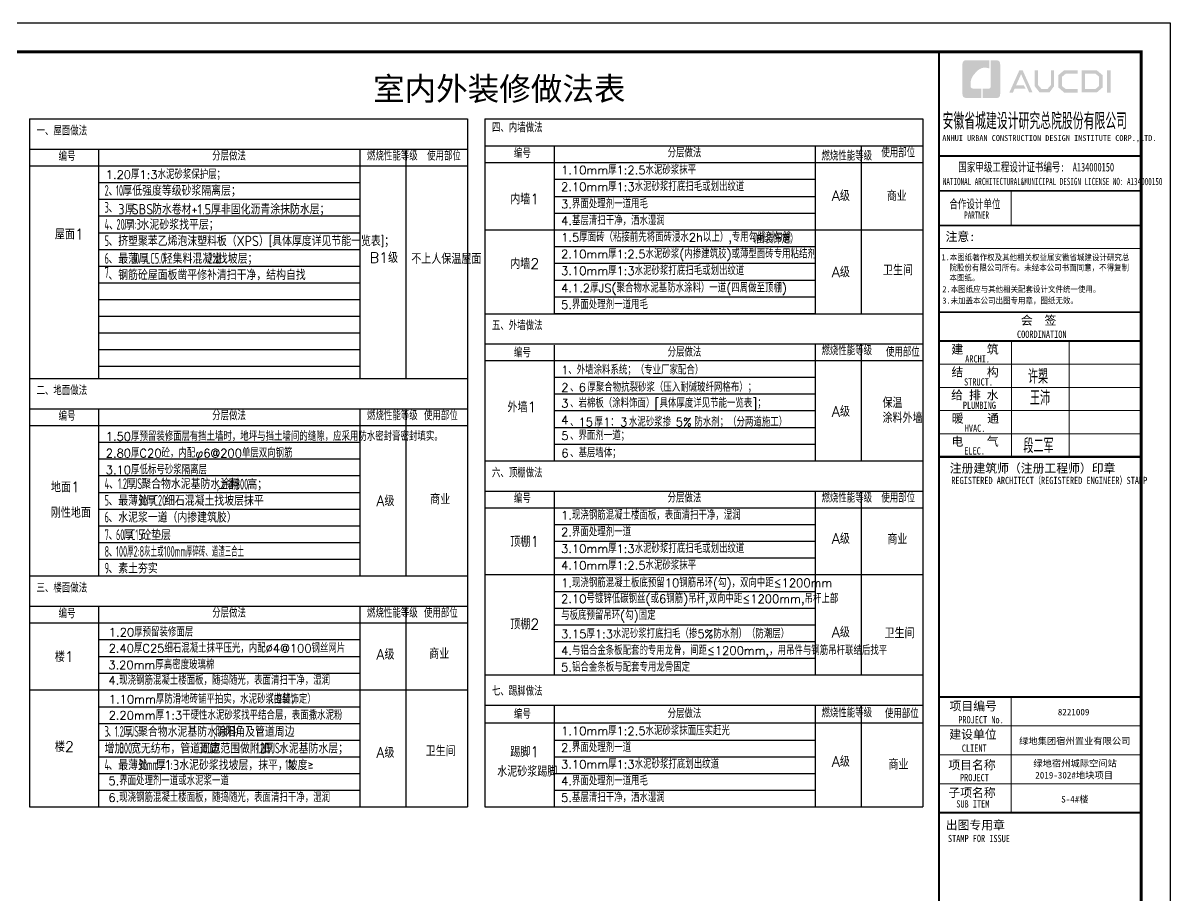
# Model space of a CAD drawing. Extents: x 1188826 to 1909461, y 608442 to 1651179.
# Drawn here: x 1835686 to 1875351, y 1295986 to 1326135 of the extents above; entities that cross this region are included whole.
import ezdxf

# ---------------------------------------------------------------- set-up
doc = ezdxf.new("R2010")
doc.units = 0
doc.header["$LTSCALE"] = 1000
doc.header["$MEASUREMENT"] = 0
for name, color, linetype in [('Defpoint', 7, 'Continuous'), ('HATCH', 27, 'Continuous'), ('PUB_TAB', 7, 'Continuous'), ('图框', 140, 'Continuous'), ('图签文字', 147, 'Continuous')]:
    doc.layers.add(name, color=color, linetype=linetype)
for name, color, linetype, lineweight in [('S-1-TEXT', 7, 'Continuous', 18), ('WALL', 9, 'Continuous', 40), ('图签', 147, 'Continuous', 18)]:
    doc.layers.add(name, color=color, linetype=linetype, lineweight=lineweight)
doc.styles.add('HT', font='simhei.ttf')
doc.styles.get("Standard").update_dxf_attribs({"font": 'gbenor.shx', "bigfont": 'gbcbig.shx'})
doc.styles.add('WMF-宋体1', font='romans.shx', dxfattribs={"bigfont": 'gbcbig.shx'})
doc.styles.add('宋体', font='', dxfattribs={"height": 50})
doc.styles.add('建筑图签-1', font='simhei.ttf', dxfattribs={"width": 0.7})
doc.styles.add('建筑图签-2', font='TXT.shx', dxfattribs={"width": 0.5, "bigfont": 'HZTXT.shx'})
doc.styles.add('黑体', font='simhei.ttf')
doc.styles.get('宋体').set_extended_font_data('SimSun')

# ---------------------------------------------------------------- blocks, each defined once
blk = doc.blocks.new('院标1')
h = blk.add_hatch(color=150)
h.dxf.hatch_style = 1
h.set_gradient(color1=(33, 113, 253), color2=(33, 113, 253), tint=1, name='INVCURVED')
edge = h.paths.add_edge_path()
edge.add_spline(control_points=[(116373, 648379), (116379, 648379), (116382, 648379), (116391, 648379), (116391, 648379), (116391, 648379), (116616, 648379), (116616, 648379), (116616, 648379), (116616, 648379), (116616, 648054), (116616, 648054), (116616, 648054), (116616, 648054), (116108, 648054), (116108, 648054), (116108, 648054), (116028, 648054), (115963, 648111), (115963, 648199), (115963, 648199), (115963, 648199), (115963, 649215), (115963, 649215), (115963, 649215), (115963, 649295), (116018, 649360), (116108, 649360), (116108, 649360), (116108, 649360), (116897, 649360), (116897, 649360), (116897, 649360), (116897, 649360), (116897, 649080), (116897, 649080), (116897, 649080), (116897, 649080), (116566, 649140), (116356, 648859), (116356, 648859), (116245, 648719), (116240, 648545), (116247, 648466), (116247, 648466), (116254, 648386), (116247, 648466), (116247, 648466), (116247, 648466), (116247, 648466), (116258, 648374), (116373, 648379)], knot_values=[0, 0, 0, 0, 0.071429, 0.071429, 0.071429, 0.107143, 0.142857, 0.142857, 0.142857, 0.178571, 0.214286, 0.214286, 0.214286, 0.25, 0.285714, 0.285714, 0.285714, 0.321429, 0.357143, 0.357143, 0.357143, 0.392857, 0.428571, 0.428571, 0.428571, 0.464286, 0.5, 0.5, 0.5, 0.535714, 0.571429, 0.571429, 0.571429, 0.607143, 0.642857, 0.642857, 0.642857, 0.678571, 0.714286, 0.714286, 0.714286, 0.75, 0.785714, 0.785714, 0.785714, 0.821429, 0.857143, 0.857143, 0.857143, 0.928571, 1, 1, 1, 1], degree=3, periodic=0)
h = blk.add_hatch(color=150)
h.dxf.hatch_style = 1
h.set_gradient(color1=(33, 113, 253), color2=(33, 113, 253), tint=1, name='INVCURVED')
edge = h.paths.add_edge_path()
edge.add_spline(control_points=[(117268, 649215), (117268, 649215), (117268, 648199), (117268, 648199), (117268, 648199), (117268, 648114), (117212, 648054), (117123, 648054), (117123, 648054), (117123, 648054), (116663, 648054), (116663, 648054), (116663, 648054), (116663, 648054), (116663, 648379), (116663, 648379), (116663, 648379), (116663, 648379), (116865, 648379), (116865, 648379), (116865, 648379), (116907, 648379), (116941, 648413), (116941, 648455), (116941, 648455), (116941, 648455), (116941, 649360), (116941, 649360), (116941, 649360), (116941, 649360), (117123, 649360), (117123, 649360), (117123, 649360), (117204, 649360), (117268, 649306), (117268, 649215)], knot_values=[0, 0, 0, 0, 0.1, 0.1, 0.1, 0.15, 0.2, 0.2, 0.2, 0.25, 0.3, 0.3, 0.3, 0.35, 0.4, 0.4, 0.4, 0.45, 0.5, 0.5, 0.5, 0.55, 0.6, 0.6, 0.6, 0.65, 0.7, 0.7, 0.7, 0.75, 0.8, 0.8, 0.8, 0.9, 1, 1, 1, 1], degree=3, periodic=0)
blk = doc.blocks.new('1241241231')
at = {"layer": '图框'}
h = blk.add_hatch(color=256, dxfattribs=at)
h.paths.add_polyline_path([(5808, 56758), (5934, 56758), (5934, 55988), (5808, 55988)])
h.paths.add_polyline_path([(5056, 56642), (5056, 56116), (5416, 56116), (5540, 56223), (5540, 56541), (5420, 56642)], flags=16)
h.paths.add_polyline_path([(4938, 56760), (4938, 55998), (5460, 55998), (5659, 56168), (5659, 56596), (5463, 56760)])
h.paths.add_polyline_path([(4795, 56764), (4795, 56648), (4388, 56648), (4255, 56537), (4255, 56218), (4388, 56115), (4797, 56115), (4797, 55993), (4333, 55993), (4131, 56168), (4131, 56596), (4329, 56764)])
h.paths.add_polyline_path([(3312, 56762), (3432, 56762), (3432, 56251), (3546, 56120), (3757, 56120), (3871, 56251), (3871, 56762), (3985, 56762), (3985, 56214), (3821, 55997), (3483, 55997), (3312, 56216)])
h.paths.add_polyline_path([(2780, 56760), (2897, 56760), (3239, 55996), (3123, 55996), (2842, 56630), (2667, 56242), (2938, 56242), (2999, 56127), (2618, 56127), (2559, 55994), (2436, 55994)])
for p, q in [((0, 53800), (7000, 53800)), ((0, 53800), (7000, 53800)), ((0, 52600), (7000, 52600))]:
    blk.add_line(p, q, dxfattribs=at)
for points, const_width in [([(0, 0), (0, 57400)], 70), ([(0, 53800), (7000, 53800)], 60), ([(0, 52600), (7000, 52600)], 60), ([(0, 52600), (7000, 52600)], 60), ([(2500, 52600), (2500, 51400)], 35), ([(0, 51400), (7000, 51400)], 60), ([(0, 51400), (7000, 51400)], 60), ([(0, 50599), (7000, 50599)], 35), ([(8, 48400), (7008, 48400)], 60), ([(8, 47400), (7008, 47400)], 70), ([(8, 47400), (7008, 47400)], 70), ([(2508, 47400), (2508, 43400)], 35), ([(4508, 47400), (4508, 43400)], 35), ([(8, 46600), (7008, 46600)], 35), ([(8, 45800), (7008, 45800)], 35), ([(8, 45000), (7008, 45000)], 35), ([(8, 44200), (7008, 44200)], 35), ([(8, 43400), (7008, 43400)], 70), ([(0, 35100), (7000, 35100)], 70), ([(0, 35100), (7000, 35100)], 70), ([(2500, 31100), (2500, 35100)], 35), ([(0, 34100), (7000, 34100)], 35), ([(0, 33100), (7000, 33100)], 35), ([(0, 32100), (7000, 32100)], 35), ([(7000, 31100), (0, 31100)], 70)]:
    blk.add_lwpolyline(points, dxfattribs=dict(at, const_width=const_width))
blk.add_blockref('院标1', (-115149, -592249))
for s, height, style, width, p in [('ANHUI URBAN CONSTRUCTION DESIGN INSTITUTE CORP.,LTD.', 200, '建筑图签-1', 0.91, (118, 54322)), ('NATIONAL ARCHITECTURAL&MUNICIPAL DESIGN LICENSE NO: A134000150', 250, '建筑图签-1', 0.6, (137, 52795)), ('PARTNER', 250, '建筑图签-1', 0.6, (875, 51634)), ('1.本图纸著作权及其他相关权益属安徽省城建设计研究总', 210, 'HT', 0.88, (86, 50193)), ('院股份有限公司所有。未经本公司书面同意，不得复制', 210, 'HT', 0.88, (365, 49839)), ('本图纸。', 210, 'HT', 0.88, (365, 49489)), (' 2.本图纸应与其他相关配套设计文件统一使用。 ', 210, 'HT', 0.88, (-25, 49092)), ('3.未加盖本公司出图专用章，图纸无效。', 210, 'HT', 0.88, (118, 48698)), ('COORDINATION', 250, '建筑图签-1', 0.7, (2700, 47513)), ('ARCHI.', 250, '建筑图签-1', 0.7, (909, 46662)), ('STRUCT.', 250, '建筑图签-1', 0.7, (870, 45865)), ('PLUMBING', 250, '建筑图签-1', 0.7, (829, 45058)), ('HVAC.', 250, '建筑图签-1', 0.7, (894, 44265)), ('ELEC.', 250, '建筑图签-1', 0.7, (878, 43480)), ('REGISTERED ARCHITECT（REGISTERED ENGINEER）STAMP', 250, '建筑图签-1', 0.7, (429, 42459)), ('PROJECT No.', 250, '建筑图签-1', 0.7, (670, 34185, -1799)), ('CLIENT', 250, '建筑图签-1', 0.7, (794, 33206)), ('PROJECT', 250, '建筑图签-1', 0.7, (729, 32187)), ('SUB ITEM', 250, '建筑图签-1', 0.7, (602, 31276)), ('STAMP FOR ISSUE', 250, '建筑图签-1', 0.7, (313, 30081))]:
    blk.add_text(s, height=height, dxfattribs=dict(at, style=style, width=width)).set_placement(p)
at = {"layer": '图签', "color": 2, "style": '宋体'}
for s, height, p in [('8221009 ', 229.3, (4112, 34462)), ('绿地集团宿州置业有限公司', 229.34, (2771, 33462)), ('绿地宿州城际空间站', 229.3, (3266, 32688)), ('2019-302#地块项目', 229.34, (3333, 32279)), ('S-4#楼', 229.3, (4229, 31448))]:
    blk.add_text(s, height=height, dxfattribs=at).set_placement(p)
at = {"layer": '图签文字', "color": 7, "style": '建筑图签-1'}
for s, height, width, p in [('安徽省城建设计研究总院股份有限公司', 500, 0.55, (128, 54777)), ('国家甲级工程设计证书编号:  A134000150', 300, 0.7, (672, 53267)), ('合作设计单位', 300, 0.7, (365, 51990))]:
    blk.add_text(s, height=height, dxfattribs=dict(at, width=width)).set_placement(p)
for s, p in [('注意:', (231, 50863)), ('会  签', (2835, 47968)), ('建    筑', (430, 46967)), ('结    构', (434, 46179)), ('给 排 水', (425, 45385)), ('暖    通', (443, 44582)), ('电    气', (433, 43782)), ('注册建筑师（注册工程师）印章', (375, 42854)), ('项目编号', (368, 34632)), ('建设单位', (360, 33655)), ('项目名称', (327, 32597)), ('子项名称', (327, 31640)), ('出图专用章', (236, 30518))]:
    blk.add_text(s, height=300, dxfattribs=at).set_placement(p)
at = {"layer": '图签文字', "color": 1, "style": '建筑图签-2', "width": 0.7}
for s, p in [('许槊', (3075, 45928)), ('王沛', (3146, 45187)), ('段二军', (2921, 43532))]:
    blk.add_text(s, height=500, dxfattribs=at).set_placement(p)

msp = doc.modelspace()

# ---------------------------------------------------------------- linework, layer by layer
at = {"layer": 'Defpoint', "color": 152}
for p, q in [((1835909, 1322823), (1835909, 1299032)), ((1835909, 1322823), (1851056, 1322823)), ((1851056, 1322823), (1851056, 1299032)), ((1851656, 1322823), (1851656, 1318981)), ((1851656, 1322823), (1866803, 1322823)), ((1866803, 1322823), (1866803, 1318981)), ((1835909, 1321772), (1851056, 1321772)), ((1838303, 1321772), (1838303, 1313846)), ((1847333, 1321772), (1847333, 1313846)), ((1847333, 1321772), (1847333, 1317136)), ((1848923, 1321772), (1848923, 1313846)), ((1851656, 1321885), (1866803, 1321885)), ((1854050, 1321885), (1854050, 1318981)), ((1863080, 1321885), (1863080, 1316077)), ((1864670, 1321885), (1864670, 1316077)), ((1851656, 1321307), (1866803, 1321307)), ((1835909, 1321195), (1851056, 1321195)), ((1835909, 1321195), (1851056, 1321195)), ((1851656, 1318981), (1851656, 1316077)), ((1851656, 1318981), (1866803, 1318981)), ((1851656, 1318981), (1866803, 1318981)), ((1854050, 1318981), (1854050, 1316077)), ((1866803, 1318981), (1866803, 1316077)), ((1847333, 1317675), (1847333, 1313846)), ((1848923, 1317675), (1848923, 1313846)), ((1851656, 1316077), (1851656, 1303597)), ((1851656, 1316077), (1866803, 1316077)), ((1851656, 1316077), (1866803, 1316077)), ((1851656, 1316077), (1866803, 1316077)), ((1866803, 1316077), (1866803, 1303597)), ((1851656, 1315043), (1866803, 1315043)), ((1854050, 1314993), (1854050, 1311000)), ((1863084, 1315043), (1863084, 1311000)), ((1864674, 1315043), (1864674, 1311000)), ((1851656, 1314465), (1866803, 1314465)), ((1835909, 1313846), (1851056, 1313846)), ((1835909, 1313846), (1851056, 1313846)), ((1835909, 1313846), (1851056, 1313846)), ((1835909, 1313846), (1851056, 1313846)), ((1835909, 1312796), (1851056, 1312796)), ((1838303, 1312796), (1838303, 1307021)), ((1847333, 1312796), (1847333, 1307021)), ((1848923, 1312796), (1848923, 1307021)), ((1835909, 1312218), (1851056, 1312218)), ((1851656, 1311000), (1866803, 1311000)), ((1851656, 1309950), (1866803, 1309950)), ((1854050, 1309950), (1854050, 1303597)), ((1863080, 1309950), (1863080, 1303597)), ((1864670, 1309950), (1864670, 1303597)), ((1851656, 1309372), (1866803, 1309372)), ((1835909, 1307021), (1851056, 1307021)), ((1851656, 1307062), (1866803, 1307062)), ((1835909, 1305970), (1851056, 1305970)), ((1838303, 1305970), (1838303, 1299032)), ((1847333, 1305970), (1847333, 1299024)), ((1848923, 1305970), (1848923, 1299024)), ((1835909, 1305393), (1851056, 1305393)), ((1851656, 1303597), (1866803, 1303597)), ((1851656, 1303597), (1866803, 1303597)), ((1851656, 1303597), (1851656, 1299032)), ((1866803, 1303597), (1866803, 1299032)), ((1835909, 1303075), (1851056, 1303075)), ((1835909, 1303075), (1851056, 1303075)), ((1851656, 1302547), (1866803, 1302547)), ((1854050, 1302547), (1854050, 1299032)), ((1863080, 1302547), (1863080, 1299032)), ((1864670, 1302547), (1864670, 1299032)), ((1851656, 1301945), (1866803, 1301945)), ((1835909, 1299032), (1851056, 1299032)), ((1851656, 1299032), (1866803, 1299032)), ((1851656, 1299032), (1866803, 1299032)), ((1851656, 1299032), (1866803, 1299032))]:
    msp.add_line(p, q, dxfattribs=at)
at = {"layer": 'PUB_TAB', "color": 252}
for p, q in [((1838303, 1320617), (1847333, 1320617)), ((1854050, 1320730), (1863055, 1320730)), ((1838303, 1320040), (1847333, 1320040)), ((1854050, 1320136), (1863080, 1320136)), ((1838303, 1319462), (1847333, 1319462)), ((1854050, 1319558), (1863080, 1319558)), ((1838303, 1318885), (1847333, 1318885)), ((1854050, 1318981), (1863080, 1318981)), ((1838303, 1318307), (1847333, 1318307)), ((1854050, 1318403), (1863080, 1318403)), ((1838303, 1317730), (1847333, 1317730)), ((1838303, 1317730), (1847333, 1317730)), ((1854050, 1317826), (1863080, 1317826)), ((1838303, 1317152), (1847333, 1317152)), ((1854050, 1317248), (1863080, 1317248)), ((1838303, 1316575), (1847333, 1316575)), ((1854050, 1316671), (1863080, 1316671)), ((1854050, 1316093), (1863080, 1316093)), ((1854050, 1316077), (1863080, 1316077)), ((1838303, 1315997), (1847333, 1315997)), ((1838303, 1315420), (1847333, 1315420)), ((1838303, 1314842), (1847333, 1314842)), ((1838303, 1314265), (1847333, 1314265)), ((1854050, 1314465), (1863084, 1314465)), ((1854050, 1314465), (1863084, 1314465)), ((1854050, 1313888), (1863084, 1313888)), ((1854050, 1313310), (1863084, 1313310)), ((1854050, 1312733), (1863084, 1312733)), ((1838303, 1312218), (1847333, 1312218)), ((1854050, 1312155), (1863084, 1312155)), ((1838303, 1311641), (1847333, 1311641)), ((1854050, 1311578), (1863084, 1311578)), ((1838303, 1311063), (1847333, 1311063)), ((1838303, 1310486), (1847333, 1310486)), ((1838303, 1309908), (1847333, 1309908)), ((1838303, 1309331), (1847333, 1309331)), ((1838303, 1308753), (1847333, 1308753)), ((1854050, 1308795), (1863080, 1308795)), ((1838303, 1308176), (1847333, 1308176)), ((1854050, 1308217), (1863080, 1308217)), ((1838303, 1307598), (1847333, 1307598)), ((1838303, 1307598), (1847333, 1307598)), ((1854050, 1307640), (1863080, 1307640)), ((1854050, 1306485), (1863080, 1306485)), ((1854050, 1305907), (1863080, 1305907)), ((1854050, 1305330), (1863080, 1305330)), ((1838303, 1304815), (1847333, 1304815)), ((1854050, 1304752), (1863080, 1304752)), ((1838303, 1304238), (1847333, 1304238)), ((1854050, 1304175), (1863080, 1304175)), ((1838303, 1303660), (1847333, 1303660)), ((1838303, 1302497), (1847333, 1302497)), ((1838303, 1301920), (1847333, 1301920)), ((1838303, 1301342), (1847333, 1301342)), ((1854050, 1301342), (1863080, 1301342)), ((1838303, 1300765), (1847333, 1300765)), ((1854050, 1300765), (1863080, 1300765)), ((1838303, 1300187), (1847333, 1300187)), ((1854050, 1300187), (1863080, 1300187)), ((1838303, 1299610), (1847333, 1299610)), ((1854050, 1299610), (1863080, 1299610)), ((1838303, 1299032), (1847333, 1299032)), ((1854050, 1299032), (1863080, 1299032)), ((1854050, 1299032), (1863080, 1299032))]:
    msp.add_line(p, q, dxfattribs=at)
at = {"layer": '图框'}
msp.add_lwpolyline([(1791251, 1326135), (1875351, 1326135), (1875351, 1266735), (1791251, 1266735)], close=True, dxfattribs=at)
msp.add_lwpolyline([(1791251, 1326135), (1875351, 1326135), (1875351, 1266735), (1791251, 1266735)], close=True, dxfattribs=at)
at = {"layer": '图框', "const_width": 100}
msp.add_lwpolyline([(1874351, 1267735), (1874351, 1325135), (1793751, 1325135), (1793751, 1267735)], close=True, dxfattribs=at)

# ---------------------------------------------------------------- block references
at = {"layer": 'WALL'}
msp.add_blockref('1241241231', (1867358, 1267735), dxfattribs=at)

# ---------------------------------------------------------------- texts
at = {"layer": 'HATCH', "color": 2, "lineweight": 0, "style": 'WMF-宋体1'}
for s, p in [('一、屋面做法', (1836156, 1322249)), ('四、内墙做法', (1851903, 1322361)), ('（由装饰定）', (1860749, 1318514)), ('五、外墙做法', (1851903, 1315519)), ('二、地面做法', (1836156, 1313272)), ('六、顶棚做法', (1851903, 1310426)), ('三、楼面做法', (1836156, 1306447)), ('七、踢脚做法', (1851903, 1302880)), ('（由装饰定）', (1844060, 1302608))]:
    msp.add_text(s, height=291.7, dxfattribs=at).set_placement(p)
at = {"layer": 'HATCH', "color": 7, "lineweight": 0, "style": 'WMF-宋体1'}
for s, height, p in [('编号', 291.7, (1836918, 1321362)), ('分层做法', 291.7, (1842230, 1321382)), ('燃烧性能等级', 291.7, (1847585, 1321382)), ('使用部位', 291.7, (1849662, 1321382)), ('编号', 291.7, (1852665, 1321474)), ('分层做法', 291.7, (1857977, 1321494)), ('燃烧性能等级', 291.7, (1863297, 1321382)), ('使用部位', 291.7, (1865368, 1321494)), ('1.20厚1:3水泥砂浆保护层；', 291.68, (1838549, 1320744)), ('1.10mm厚1:2.5水泥砂浆抹平', 291.68, (1854296, 1320902)), ('2.10mm厚1:3水泥砂浆打底扫毛或划出纹道', 291.68, (1854296, 1320325)), ('内墙1', 364.6, (1852537, 1319866)), ('3.界面处理剂一道甩毛', 291.68, (1854296, 1319727)), ('A级', 364.6, (1863652, 1319981)), ('商业', 364.6, (1865553, 1319975)), ('4.基层清扫干净，洒水湿润', 291.68, (1854296, 1319149)), ('屋面1', 364.6, (1836790, 1318650)), ('1.5厚面砖（粘接前先将面砖浸水2h以上）,专用勾缝剂勾缝', 291.68, (1854296, 1318576)), ('B1级', 364.6, (1847671, 1317840)), ('不上人保温屋面', 364.6, (1849114, 1317804)), ('2.10mm厚1:2.5水泥砂浆(内掺建筑胶)或薄型面砖专用粘结剂', 291.68, (1854296, 1317999)), ('内墙2', 364.6, (1852537, 1317632)), ('3.10mm厚1:3水泥砂浆打底扫毛或划出纹道', 291.68, (1854296, 1317421)), ('A级', 364.6, (1863652, 1317342)), ('卫生间', 364.6, (1865424, 1317412)), ('4.1.2厚JS(聚合物水泥基防水涂料）一道(四周做至顶棚)', 291.68, (1854296, 1316823)), ('5.界面处理剂一道甩毛', 291.68, (1854296, 1316245)), ('编号', 291.7, (1852665, 1314582)), ('分层做法', 291.7, (1857977, 1314602)), ('燃烧性能等级', 291.7, (1863298, 1314652)), ('使用部位', 291.7, (1865529, 1314602)), ('1', 292, (1854299, 1313988)), ('、外墙涂料系统；（专业厂家配合）', 291.68, (1854543, 1313988)), ('厚聚合物抗裂砂浆（压入耐碱玻纤网格布）；', 291.68, (1855204, 1313388)), ('2', 292, (1854299, 1313388)), ('、', 292, (1854604, 1313388)), ('6', 292, (1854900, 1313388)), ('外墙1', 364.6, (1852440, 1312676)), ('3', 292, (1854299, 1312840)), ('A级', 364.6, (1863656, 1312524)), ('保温', 364.6, (1865408, 1312826)), ('编号', 291.7, (1836918, 1312385)), ('分层做法', 291.7, (1842230, 1312405)), ('燃烧性能等级', 291.7, (1847585, 1312405)), ('使用部位', 291.7, (1849555, 1312405)), ('4', 292, (1854299, 1312259)), ('水泥砂浆掺', 291.7, (1856639, 1312188)), ('防水剂；（分两道施工）', 291.68, (1858902, 1312188)), ('涂料外墙', 364.6, (1865408, 1312301)), ('、', 292, (1854604, 1312188)), ('15', 291.7, (1854900, 1312188)), ('厚', 292, (1855448, 1312188)), ('1', 292, (1855751, 1312188)), ('：', 292, (1855994, 1312188)), ('3', 292, (1856334, 1312188)), ('5%', 291.7, (1858262, 1312188)), ('1.50厚预留装修面层', 291.68, (1838549, 1311692)), ('5', 292, (1854299, 1311718)), ('、界面剂一道；', 291.7, (1854604, 1311718)), ('2.80厚C20砼，内配φ6@200单层双向钢筋', 291.68, (1838549, 1311115)), ('6', 292, (1854299, 1311118)), ('、基层墙体；', 291.7, (1854604, 1311118)), ('3.10厚低标号砂浆隔离层', 291.68, (1838549, 1310537)), ('地面1', 364.6, (1836655, 1309909)), ('A级', 364.6, (1847905, 1309433)), ('商业', 364.6, (1849769, 1309490)), ('编号', 291.7, (1852665, 1309539)), ('分层做法', 291.7, (1857977, 1309559)), ('燃烧性能等级', 291.7, (1863298, 1309559)), ('使用部位', 291.7, (1865368, 1309559)), ('1.现浇钢筋混凝土楼面板，表面清扫干净，湿润', 291.68, (1854296, 1308968)), ('2.界面处理剂一道', 291.7, (1854296, 1308390)), ('顶棚1', 364.6, (1852537, 1308024)), ('A级', 364.6, (1863652, 1308127)), ('商业', 364.6, (1865576, 1308111)), ('3.10mm厚1:3水泥砂浆打底扫毛或划出纹道', 291.68, (1854296, 1307813)), ('4.10mm厚1:2.5水泥砂浆抹平', 291.68, (1854296, 1307235)), ('1.现浇钢筋混凝土板底预留10钢筋吊环(勾)，双向中距≤1200mm', 291.68, (1854296, 1306632)), ('2.10号镀锌低碳钢丝(或6钢筋)吊杆,双向中距≤1200mm,吊杆上部', 291.68, (1854296, 1306080)), ('编号', 291.7, (1836918, 1305560)), ('分层做法', 291.7, (1842230, 1305580)), ('燃烧性能等级', 291.7, (1847585, 1305580)), ('使用部位', 291.7, (1849555, 1305580)), ('与板底预留吊环(勾)固定', 291.68, (1854296, 1305503)), ('顶棚2', 364.6, (1852537, 1305169)), ('1.20厚预留装修面层', 291.68, (1838656, 1304926)), ('3.15厚1:3水泥砂浆打底扫毛（掺5%%%防水剂）（防潮层）', 291.68, (1854296, 1304868)), ('A级', 364.6, (1863652, 1304895)), ('卫生间', 364.6, (1865477, 1304863)), ('2.40厚C25细石混凝土抹平压光，内配∅4@100钢丝网片', 291.68, (1838649, 1304369)), ('4.与铝合金条板配套的专用龙骨，间距≤1200mm,，用吊件与钢筋吊杆联结后找平', 291.68, (1854296, 1304291)), ('楼1', 364.6, (1836790, 1304045)), ('A级', 364.6, (1847905, 1304126)), ('商业', 364.6, (1849736, 1304151)), ('5.铝合金条板与配套专用龙骨固定', 291.68, (1854296, 1303713)), ('4.现浇钢筋混凝土楼面板，随捣随光，表面清扫干净，湿润', 291.68, (1838639, 1303259)), ('1.10mm厚防滑地砖铺平拍实，水泥砂浆擦缝；', 291.68, (1838656, 1302608)), ('2.20mm厚1:3干硬性水泥砂浆找平结合层，表面撒水泥粉', 291.68, (1838649, 1302051)), ('编号', 291.7, (1852665, 1302086)), ('分层做法', 291.7, (1857977, 1302106)), ('燃烧性能等级', 291.7, (1863298, 1302132)), ('使用部位', 291.7, (1865492, 1302106)), ('1.10mm厚1:2.5水泥砂浆抹面压实赶光', 291.68, (1854296, 1301515)), ('楼2', 364.6, (1836790, 1300935)), ('A级', 364.6, (1847905, 1300731)), ('卫生间', 364.6, (1849611, 1300786)), ('踢脚1', 364.6, (1852537, 1300757)), ('2.界面处理剂一道', 291.7, (1854296, 1300937)), ('3.10mm厚1:3水泥砂浆打底划出纹道', 291.68, (1854296, 1300360)), ('A级', 364.6, (1863652, 1300423)), ('商业', 364.6, (1865614, 1300323)), ('水泥砂浆踢脚', 364.6, (1852085, 1300080)), ('5.界面处理剂一道或水泥浆一道', 291.68, (1838639, 1299786)), ('4.界面处理剂一道甩毛', 291.68, (1854296, 1299782)), ('6.现浇钢筋混凝土楼面板，随捣随光，表面清扫干净，湿润', 291.68, (1838639, 1299208)), ('5.基层清扫干净，洒水湿润', 291.68, (1854296, 1299205))]:
    msp.add_text(s, height=height, dxfattribs=at).set_placement(p)
at = {"layer": 'HATCH', "color": 7, "width": 0.6}
for s, height, p in [('2', 372, (1838510, 1320159)), ('10', 372.4, (1838902, 1320159)), ('3', 372, (1838510, 1319577)), ('4', 372, (1838510, 1318986)), ('20', 372.4, (1838920, 1318986)), ('1:3', 372.4, (1839443, 1318986)), ('5', 372, (1838510, 1318419)), ('6', 372, (1838510, 1317810)), ('30', 372.4, (1839425, 1317810)), ('LC5.0', 372.4, (1839947, 1317810)), ('2%', 372.4, (1842093, 1317810)), ('7', 372, (1838510, 1317326)), ('4', 372, (1838510, 1310023)), ('5', 372, (1838510, 1309445)), ('30', 372.4, (1839686, 1309445)), ('C20', 372.4, (1840208, 1309445)), ('6', 372, (1838510, 1308865)), ('7', 372, (1838510, 1308256)), ('60', 372.4, (1838902, 1308256)), ('C15', 372.4, (1839424, 1308256)), ('8', 372, (1838510, 1307679)), ('100厚2:8灰土或100mm厚碎砖、道渣三合土', 372.36, (1838902, 1307679)), ('9', 372, (1838510, 1307101)), ('3', 372, (1838510, 1301457)), ('300', 372.4, (1839033, 1300879)), ('300', 372.4, (1841777, 1300879)), ('1.2', 372.4, (1843737, 1300879)), ('JS', 372.4, (1844277, 1300879)), ('4', 372, (1838510, 1300303)), ('30mm', 372.4, (1839686, 1300303)), ('1%', 372.4, (1844757, 1300303))]:
    msp.add_text(s, height=height, dxfattribs=at).set_placement(p)
at = {"layer": 'HATCH', "color": 7}
for s, height, p in [('厚低强度等级砂浆隔离层；', 359.15, (1839125, 1320159)), ('、', 359, (1838640, 1320159)), ('、', 359, (1838640, 1319577)), ('厚', 359, (1839181, 1318986)), ('水泥砂浆找平层；', 359.2, (1839722, 1318986)), ('、', 359, (1838659, 1318986)), ('、最薄', 359.2, (1838640, 1317810)), ('厚', 359, (1839685, 1317810)), ('轻集料混凝土', 359.2, (1840524, 1317810)), ('找坡层；', 359.2, (1842428, 1317810)), ('、钢筋砼屋面板凿平修补清扫干净，结构自找', 359.15, (1838640, 1317248)), ('、', 359, (1838659, 1310023)), ('、最薄处', 359.2, (1838640, 1309445)), ('厚', 359, (1839947, 1309445)), ('细石混凝土找坡层抹平', 359.2, (1840599, 1309445)), ('、水泥浆一道（内掺建筑胶）', 359.15, (1838640, 1308865)), ('厚', 359, (1839162, 1308256)), ('砼垫层', 359.2, (1839778, 1308256)), ('、', 359, (1838640, 1308256)), ('、', 359, (1838640, 1307679)), ('、素土夯实', 359.2, (1838641, 1307101)), ('阴阳角及管道周边', 359.2, (1842346, 1301457)), ('、', 359, (1838603, 1301457)), ('增加', 359.2, (1838510, 1300879)), ('宽无纺布，管道周边', 359.2, (1839424, 1300879)), ('宽范围做附加', 359.2, (1842168, 1300879)), ('厚', 359, (1844016, 1300879)), ('水泥基防水层；', 359.2, (1844538, 1300879)), ('、最薄处', 359.2, (1838640, 1300303)), ('厚1:3水泥砂浆找坡层，抹平，坡度≥', 359.15, (1840282, 1300303))]:
    msp.add_text(s, height=height, dxfattribs=at).set_placement(p)
at = {"layer": 'HATCH', "color": 6}
for s, height, p in [('3', 359, (1838984, 1319516)), ('厚', 359, (1839216, 1319516)), ('SBS', 359.2, (1839446, 1319516)), ('防水卷材+1.5厚非固化沥青涂抹防水层；', 359.15, (1840152, 1319516)), ('厚', 359, (1839256, 1310023)), ('聚合物水泥基防水涂料', 359.2, (1839778, 1310023)), ('上翻', 359.2, (1842444, 1310004)), ('高；', 359.2, (1843445, 1310004)), ('厚', 359, (1839144, 1301457)), ('聚合物水泥基防水涂料', 359.2, (1839666, 1301457))]:
    msp.add_text(s, height=height, dxfattribs=at).set_placement(p)
at = {"layer": 'HATCH', "color": 1}
msp.add_text('、挤塑聚苯乙烯泡沫塑料板（XPS）[具体厚度详见节能一览表]；', height=359.15, dxfattribs=at).set_placement((1838640, 1318419))
at = {"layer": 'HATCH', "color": 1, "lineweight": 0, "style": 'WMF-宋体1'}
for s, height, p in [('、岩棉板（涂料饰面）[具体厚度详见节能一览表]；', 291.68, (1854604, 1312840)), ('刚性地面', 364.6, (1836650, 1309028)), ('3.20mm厚高密度玻璃棉', 291.68, (1838639, 1303795))]:
    msp.add_text(s, height=height, dxfattribs=at).set_placement(p)
at = {"layer": 'HATCH', "color": 6, "lineweight": 0, "style": 'WMF-宋体1'}
msp.add_text('有挡土墙时，地坪与挡土墙间的缝隙，应采用防水密封膏密封填实。', height=291.68, dxfattribs=at).set_placement((1841452, 1311692))
at = {"layer": 'HATCH', "color": 6, "width": 0.6}
for s, height, p in [('1.2', 372.4, (1838977, 1310023)), ('JS', 372.4, (1839517, 1310023)), ('300', 372.4, (1843047, 1310004)), (',', 372, (1842393, 1310023)), ('1.2', 372.4, (1838865, 1301457)), ('JS', 372.4, (1839405, 1301457)), (',', 372, (1842280, 1301457))]:
    msp.add_text(s, height=height, dxfattribs=at).set_placement(p)
at = {"layer": 'S-1-TEXT', "color": 7, "style": '黑体'}
msp.add_text('室内外装修做法表', height=800, dxfattribs=at).set_placement((1847792, 1323460))

doc.saveas('drawing.dxf')
